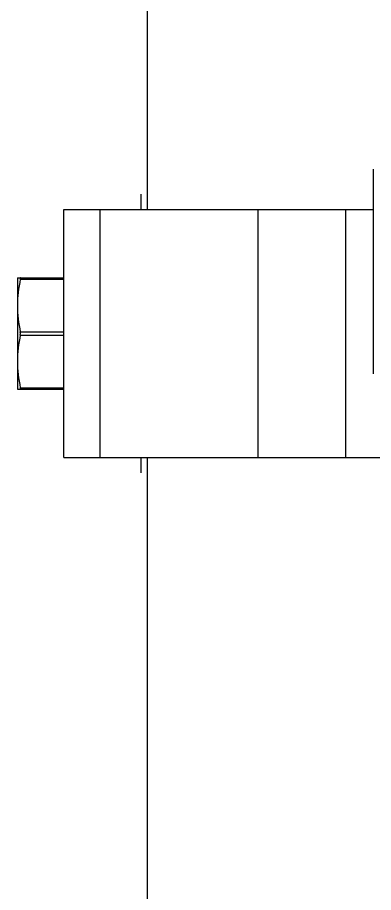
# Model space of a CAD drawing. Extents: x 27938 to 650306, y -92720 to 1524912.
# Drawn here: x 324609 to 325277, y 845183 to 846823 of the extents above; entities that cross this region are included whole.
import ezdxf

# ---------------------------------------------------------------- set-up
doc = ezdxf.new("R2010")
doc.units = 0
doc.header["$LTSCALE"] = 1000
doc.header["$MEASUREMENT"] = 0

msp = doc.modelspace()

# ---------------------------------------------------------------- linework, layer by layer
at = {"linetype": 'Continuous'}
for p, q in [((324853.1, 846463.3), (324853.1, 848021.8)), ((325277, 846155.4), (325277, 846538.8)), ((324841.4, 846463.3), (324841.4, 846492.3)), ((324696.2, 845998.6), (324696.2, 846463.3)), ((324696.2, 846463.3), (325277, 846463.3)), ((324764.3, 845998.6), (324764.3, 846463.3)), ((325060.5, 845998.6), (325060.5, 846463.3)), ((325224.8, 845998.6), (325224.8, 846463.3)), ((324609.1, 846335.5), (324609.1, 846126.4)), ((324609.1, 846335.5), (324696.2, 846335.5)), ((324614.4, 846332.6), (324696.2, 846332.6)), ((324614.4, 846233.8), (324696.2, 846233.8)), ((324614.4, 846228), (324696.2, 846228)), ((324609.1, 846126.4), (324696.2, 846126.4)), ((324614.4, 846129.3), (324696.2, 846129.3)), ((324696.2, 845998.6), (326334.1, 845998.6)), ((324841.4, 845969.6), (324841.4, 845998.6)), ((324853.1, 845098.4), (324853.1, 845998.6))]:
    msp.add_line(p, q, dxfattribs=at)
for points, knots in [([(324614.4, 846332.6), (324614.5, 846333.3), (324614.7, 846334), (324614.7, 846335.5), (324614.4, 846335.5)], [0, 0, 0, 0, 0.722341, 1, 1, 1, 1]), ([(324614.4, 846126.4), (324614.7, 846126.4), (324614.7, 846127.9), (324614.5, 846128.6), (324614.4, 846129.3)], [0, 0, 0, 0, 0.27764, 1, 1, 1, 1])]:
    msp.add_open_spline(points, degree=3, knots=knots, dxfattribs=at)
for points in [[(324614.4, 846332.6), (324611.1, 846316.4), (324609.1, 846299.8), (324609.1, 846283.2)], [(324609.1, 846283.2), (324609.1, 846266.7), (324611.1, 846250.1), (324614.4, 846233.8)], [(324614.4, 846228), (324611.1, 846211.8), (324609.1, 846195.2), (324609.1, 846178.7)], [(324614.4, 846228), (324614.8, 846229.9), (324614.8, 846231.9), (324614.4, 846233.8)], [(324609.1, 846178.7), (324609.1, 846162.1), (324611.1, 846145.5), (324614.4, 846129.3)]]:
    msp.add_open_spline(points, degree=3, dxfattribs=at)

doc.saveas('drawing.dxf')
